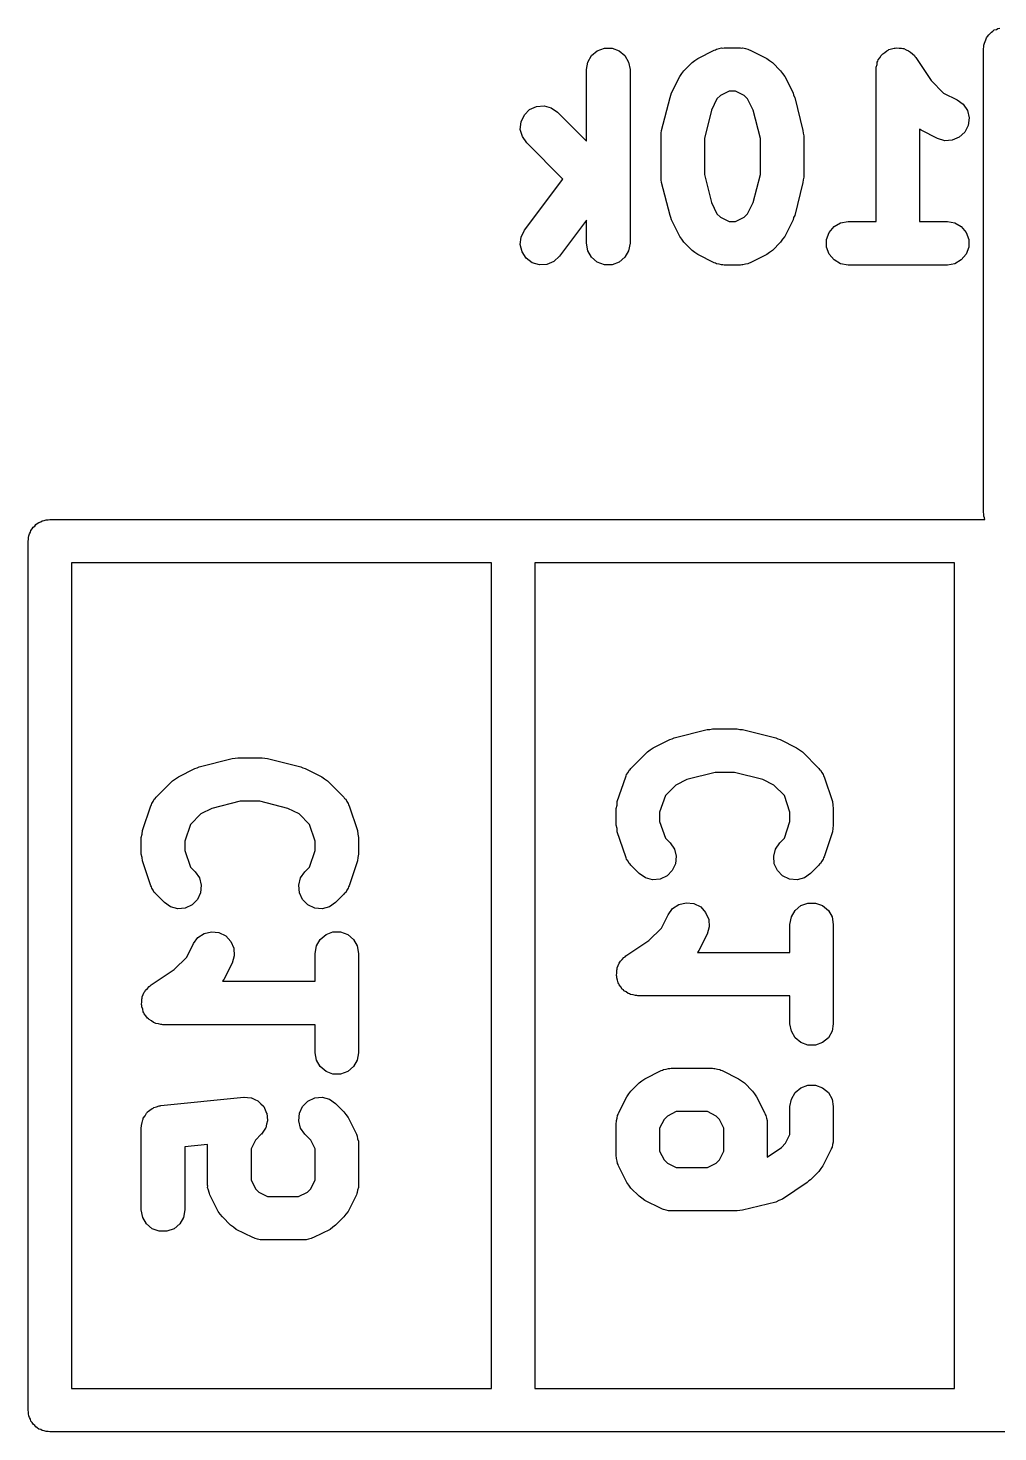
# Model space of a CAD drawing. Extents: x 100 to 214, y -112 to -50.
# Drawn here: x 107.725 to 111.075, y -93.175 to -88.328 of the extents above; entities that cross this region are included whole.
import ezdxf

# ---------------------------------------------------------------- set-up
doc = ezdxf.new("R2010")
doc.units = 0
doc.header["$MEASUREMENT"] = 0
doc.layers.add('BLACK', color=7, linetype='CONTINUOUS')

msp = doc.modelspace()

# ---------------------------------------------------------------- linework, layer by layer
at = {"layer": 'Black'}
for p, q in [((111.039, -88.3575), (111.043, -88.3518)), ((111.043, -88.3518), (111.048, -88.3476)), ((111.048, -88.3476), (111.052, -88.3425)), ((111.052, -88.3425), (111.057, -88.3393)), ((111.057, -88.3393), (111.062, -88.335)), ((111.062, -88.335), (111.069, -88.3328)), ((111.069, -88.3328), (111.074, -88.3295)), ((111.074, -88.3295), (111.081, -88.3284)), ((109.691, -88.4065), (109.716, -88.3976)), ((109.716, -88.3976), (109.742, -88.3976)), ((109.742, -88.3976), (109.766, -88.4065)), ((110.099, -88.4031), (110.103, -88.401)), ((110.103, -88.401), (110.112, -88.3994)), ((110.112, -88.3994), (110.12, -88.3969)), ((110.12, -88.3969), (110.124, -88.3972)), ((110.124, -88.3972), (110.129, -88.3964)), ((110.129, -88.3964), (110.186, -88.3964)), ((110.186, -88.3964), (110.19, -88.3972)), ((110.19, -88.3972), (110.194, -88.3969)), ((110.194, -88.3969), (110.203, -88.3994)), ((110.203, -88.3994), (110.211, -88.401)), ((110.211, -88.401), (110.215, -88.4031)), ((110.698, -88.4027), (110.707, -88.4006)), ((110.707, -88.4006), (110.716, -88.3976)), ((110.716, -88.3976), (110.72, -88.3976)), ((110.72, -88.3976), (110.724, -88.3966)), ((110.724, -88.3966), (110.733, -88.3976)), ((110.733, -88.3976), (110.742, -88.3976)), ((110.742, -88.3976), (110.746, -88.399)), ((110.746, -88.399), (110.75, -88.3994)), ((110.75, -88.3994), (110.758, -88.4034)), ((111.025, -88.4), (111.026, -88.3935)), ((111.025, -90), (111.025, -88.4)), ((111.026, -88.387), (111.028, -88.3808)), ((111.026, -88.3935), (111.026, -88.387)), ((111.028, -88.3808), (111.03, -88.3743)), ((111.03, -88.3743), (111.033, -88.3687)), ((111.033, -88.3687), (111.035, -88.3625)), ((111.035, -88.3625), (111.039, -88.3575)), ((109.654, -88.4714), (109.658, -88.4458)), ((109.658, -88.4458), (109.671, -88.4232)), ((109.671, -88.4232), (109.691, -88.4065)), ((109.766, -88.4065), (109.786, -88.4232)), ((109.786, -88.4232), (109.799, -88.4458)), ((109.799, -88.4458), (109.804, -88.4714)), ((109.99, -88.4755), (110.018, -88.447)), ((110.018, -88.447), (110.028, -88.4401)), ((110.028, -88.4401), (110.038, -88.4329)), ((110.038, -88.4329), (110.095, -88.4043)), ((110.095, -88.4043), (110.099, -88.4031)), ((110.215, -88.4031), (110.219, -88.4043)), ((110.219, -88.4043), (110.276, -88.4329)), ((110.276, -88.4329), (110.286, -88.4401)), ((110.286, -88.4401), (110.296, -88.447)), ((110.296, -88.447), (110.324, -88.4755)), ((110.657, -88.4546), (110.658, -88.4458)), ((110.658, -88.4458), (110.66, -88.4422)), ((110.66, -88.4422), (110.661, -88.4382)), ((110.661, -88.4382), (110.667, -88.431)), ((110.667, -88.431), (110.671, -88.4232)), ((110.671, -88.4232), (110.674, -88.4205)), ((110.674, -88.4205), (110.677, -88.4172)), ((110.677, -88.4172), (110.684, -88.4122)), ((110.684, -88.4122), (110.691, -88.4065)), ((110.691, -88.4065), (110.695, -88.4051)), ((110.695, -88.4051), (110.698, -88.4027)), ((110.758, -88.4034), (110.766, -88.4065)), ((110.766, -88.4065), (110.769, -88.4091)), ((110.769, -88.4091), (110.773, -88.411)), ((110.773, -88.411), (110.779, -88.4175)), ((110.779, -88.4175), (110.786, -88.4232)), ((110.786, -88.4232), (110.788, -88.4268)), ((110.788, -88.4268), (110.791, -88.4298)), ((110.791, -88.4298), (110.844, -88.5094)), ((109.654, -88.7189), (109.654, -88.4714)), ((109.804, -88.4714), (109.804, -89.0714)), ((109.947, -88.5522), (109.976, -88.495)), ((109.976, -88.495), (109.983, -88.4854)), ((109.983, -88.4854), (109.99, -88.4755)), ((110.324, -88.4755), (110.331, -88.4854)), ((110.331, -88.4854), (110.339, -88.495)), ((110.339, -88.495), (110.367, -88.5522)), ((110.654, -88.4632), (110.657, -88.4546)), ((110.654, -88.4673), (110.654, -88.4632)), ((110.654, -88.4714), (110.654, -88.4673)), ((110.654, -88.9964), (110.654, -88.4714)), ((110.146, -88.5464), (110.116, -88.5616)), ((110.168, -88.5464), (110.146, -88.5464)), ((110.198, -88.5616), (110.168, -88.5464)), ((110.844, -88.5094), (110.887, -88.5526)), ((109.913, -88.6818), (109.942, -88.5675)), ((109.942, -88.5675), (109.945, -88.56)), ((109.945, -88.56), (109.947, -88.5522)), ((110.104, -88.573), (110.085, -88.6119)), ((110.116, -88.5616), (110.104, -88.573)), ((110.21, -88.573), (110.198, -88.5616)), ((110.229, -88.6119), (110.21, -88.573)), ((110.367, -88.5522), (110.369, -88.56)), ((110.369, -88.56), (110.373, -88.5675)), ((110.373, -88.5675), (110.401, -88.6818)), ((110.887, -88.5526), (110.934, -88.5758)), ((110.934, -88.5758), (110.954, -88.5913)), ((110.954, -88.5913), (110.969, -88.613)), ((109.428, -88.652), (109.439, -88.6284)), ((109.439, -88.6284), (109.457, -88.61)), ((109.457, -88.61), (109.481, -88.599)), ((109.481, -88.599), (109.507, -88.5967)), ((109.507, -88.5967), (109.532, -88.6035)), ((109.532, -88.6035), (109.553, -88.6184)), ((109.553, -88.6184), (109.654, -88.7189)), ((110.085, -88.6119), (110.061, -88.7092)), ((110.254, -88.7092), (110.229, -88.6119)), ((110.969, -88.613), (110.975, -88.6384)), ((110.975, -88.6384), (110.972, -88.6642)), ((109.425, -88.678), (109.428, -88.652)), ((109.432, -88.7031), (109.425, -88.678)), ((109.911, -88.7), (109.912, -88.691)), ((109.912, -88.691), (109.913, -88.6818)), ((110.401, -88.6818), (110.402, -88.691)), ((110.402, -88.691), (110.404, -88.7)), ((110.809, -88.6814), (110.804, -88.6771)), ((110.804, -88.6771), (110.804, -88.9964)), ((110.866, -88.7099), (110.809, -88.6814)), ((110.96, -88.6875), (110.941, -88.7054)), ((110.972, -88.6642), (110.96, -88.6875)), ((109.447, -88.7245), (109.432, -88.7031)), ((109.572, -88.8499), (109.447, -88.7245)), ((109.911, -88.8429), (109.911, -88.7)), ((110.061, -88.7092), (110.061, -88.8336)), ((110.254, -88.8336), (110.254, -88.7092)), ((110.404, -88.7), (110.404, -88.8429)), ((110.891, -88.7174), (110.866, -88.7099)), ((110.917, -88.7158), (110.891, -88.7174)), ((110.941, -88.7054), (110.917, -88.7158)), ((110.061, -88.8336), (110.085, -88.931)), ((110.229, -88.931), (110.254, -88.8336)), ((109.44, -89.0264), (109.572, -88.8499)), ((109.912, -88.8519), (109.911, -88.8429)), ((109.913, -88.861), (109.912, -88.8519)), ((109.942, -88.9753), (109.913, -88.861)), ((110.401, -88.861), (110.373, -88.9753)), ((110.402, -88.8519), (110.401, -88.861)), ((110.404, -88.8429), (110.402, -88.8519)), ((110.085, -88.931), (110.104, -88.9699)), ((110.21, -88.9699), (110.229, -88.931)), ((109.945, -88.9828), (109.942, -88.9753)), ((109.947, -88.9907), (109.945, -88.9828)), ((110.104, -88.9699), (110.116, -88.9812)), ((110.116, -88.9812), (110.146, -88.9964)), ((110.168, -88.9964), (110.198, -88.9812)), ((110.198, -88.9812), (110.21, -88.9699)), ((110.369, -88.9828), (110.367, -88.9907)), ((110.373, -88.9753), (110.369, -88.9828)), ((109.428, -89.0497), (109.44, -89.0264)), ((109.654, -88.9917), (109.56, -89.1164)), ((109.654, -89.0714), (109.654, -88.9917)), ((109.976, -89.0478), (109.947, -88.9907)), ((110.146, -88.9964), (110.168, -88.9964)), ((110.367, -88.9907), (110.339, -89.0478)), ((110.492, -89.0339), (110.509, -89.014)), ((110.509, -89.014), (110.531, -89.001)), ((110.531, -89.001), (110.557, -88.9964)), ((110.557, -88.9964), (110.654, -88.9964)), ((110.804, -88.9964), (110.9, -88.9964)), ((110.9, -88.9964), (110.926, -89.001)), ((110.926, -89.001), (110.948, -89.014)), ((110.948, -89.014), (110.965, -89.0339)), ((109.425, -89.0755), (109.428, -89.0497)), ((109.431, -89.1009), (109.425, -89.0755)), ((109.658, -89.0971), (109.654, -89.0714)), ((109.804, -89.0714), (109.799, -89.0971)), ((109.983, -89.0575), (109.976, -89.0478)), ((109.99, -89.0673), (109.983, -89.0575)), ((110.018, -89.0959), (109.99, -89.0673)), ((110.324, -89.0673), (110.296, -89.0959)), ((110.331, -89.0575), (110.324, -89.0673)), ((110.339, -89.0478), (110.331, -89.0575)), ((110.483, -89.0584), (110.492, -89.0339)), ((110.483, -89.0845), (110.483, -89.0584)), ((110.965, -89.0339), (110.974, -89.0584)), ((110.974, -89.0584), (110.974, -89.0845)), ((109.445, -89.1227), (109.431, -89.1009)), ((109.466, -89.1383), (109.445, -89.1227)), ((109.56, -89.1164), (109.541, -89.1342)), ((109.671, -89.1196), (109.658, -89.0971)), ((109.691, -89.1364), (109.671, -89.1196)), ((109.786, -89.1196), (109.766, -89.1364)), ((109.799, -89.0971), (109.786, -89.1196)), ((110.028, -89.1028), (110.018, -89.0959)), ((110.038, -89.1099), (110.028, -89.1028)), ((110.095, -89.1385), (110.038, -89.1099)), ((110.276, -89.1099), (110.219, -89.1385)), ((110.286, -89.1028), (110.276, -89.1099)), ((110.296, -89.0959), (110.286, -89.1028)), ((110.492, -89.1089), (110.483, -89.0845)), ((110.509, -89.1289), (110.492, -89.1089)), ((110.531, -89.1419), (110.509, -89.1289)), ((110.948, -89.1289), (110.926, -89.1419)), ((110.965, -89.1089), (110.948, -89.1289)), ((110.974, -89.0845), (110.965, -89.1089)), ((109.491, -89.1459), (109.466, -89.1383)), ((109.517, -89.1445), (109.491, -89.1459)), ((109.541, -89.1342), (109.517, -89.1445)), ((109.716, -89.1453), (109.691, -89.1364)), ((109.742, -89.1453), (109.716, -89.1453)), ((109.766, -89.1364), (109.742, -89.1453)), ((110.099, -89.1397), (110.095, -89.1385)), ((110.103, -89.1419), (110.099, -89.1397)), ((110.112, -89.1434), (110.103, -89.1419)), ((110.12, -89.1459), (110.112, -89.1434)), ((110.124, -89.1457), (110.12, -89.1459)), ((110.129, -89.1464), (110.124, -89.1457)), ((110.186, -89.1464), (110.129, -89.1464)), ((110.19, -89.1457), (110.186, -89.1464)), ((110.194, -89.1459), (110.19, -89.1457)), ((110.203, -89.1434), (110.194, -89.1459)), ((110.211, -89.1419), (110.203, -89.1434)), ((110.215, -89.1397), (110.211, -89.1419)), ((110.219, -89.1385), (110.215, -89.1397)), ((110.557, -89.1464), (110.531, -89.1419)), ((110.9, -89.1464), (110.557, -89.1464)), ((110.926, -89.1419), (110.9, -89.1464)), ((111.026, -90.0065), (111.025, -90)), ((107.743, -90.0518), (107.748, -90.0476)), ((107.748, -90.0476), (107.752, -90.0425)), ((107.752, -90.0425), (107.757, -90.0393)), ((107.757, -90.0393), (107.762, -90.035)), ((107.762, -90.035), (107.769, -90.0328)), ((107.769, -90.0328), (107.774, -90.0295)), ((107.774, -90.0295), (107.781, -90.0284)), ((107.781, -90.0284), (107.787, -90.0261)), ((107.787, -90.0261), (107.794, -90.0261)), ((107.794, -90.0261), (107.8, -90.025)), ((107.8, -90.025), (111.029, -90.025)), ((111.026, -90.013), (111.026, -90.0065)), ((111.028, -90.0192), (111.026, -90.013)), ((111.029, -90.025), (111.028, -90.0192)), ((107.725, -90.1), (107.726, -90.0935)), ((107.726, -90.087), (107.728, -90.0808)), ((107.726, -90.0935), (107.726, -90.087)), ((107.728, -90.0808), (107.73, -90.0743)), ((107.73, -90.0743), (107.733, -90.0687)), ((107.733, -90.0687), (107.735, -90.0625)), ((107.735, -90.0625), (107.739, -90.0575)), ((107.739, -90.0575), (107.743, -90.0518)), ((107.725, -93.1), (107.725, -90.1)), ((109.325, -90.175), (107.875, -90.175)), ((107.875, -90.175), (107.875, -93.025)), ((109.325, -93.025), (109.325, -90.175)), ((110.925, -90.175), (109.475, -90.175)), ((109.475, -90.175), (109.475, -93.025)), ((110.925, -93.025), (110.925, -90.175)), ((109.956, -90.7787), (110.07, -90.7501)), ((110.07, -90.7501), (110.08, -90.7494)), ((110.08, -90.7494), (110.089, -90.7479)), ((110.089, -90.7479), (110.174, -90.7479)), ((110.174, -90.7479), (110.183, -90.7494)), ((110.183, -90.7494), (110.192, -90.7501)), ((110.192, -90.7501), (110.307, -90.7787)), ((109.864, -90.827), (109.874, -90.8201)), ((109.874, -90.8201), (109.884, -90.8129)), ((109.884, -90.8129), (109.941, -90.7843)), ((109.941, -90.7843), (109.949, -90.782)), ((109.949, -90.782), (109.956, -90.7787)), ((110.307, -90.7787), (110.314, -90.782)), ((110.314, -90.782), (110.322, -90.7843)), ((110.322, -90.7843), (110.379, -90.8129)), ((110.379, -90.8129), (110.389, -90.8201)), ((110.389, -90.8201), (110.399, -90.827)), ((108.316, -90.8787), (108.43, -90.8501)), ((108.43, -90.8501), (108.44, -90.8494)), ((108.44, -90.8494), (108.449, -90.8479)), ((108.449, -90.8479), (108.534, -90.8479)), ((108.534, -90.8479), (108.543, -90.8494)), ((108.543, -90.8494), (108.552, -90.8501)), ((108.552, -90.8501), (108.667, -90.8787)), ((109.807, -90.8841), (109.864, -90.827)), ((110.399, -90.827), (110.456, -90.8841)), ((108.224, -90.927), (108.234, -90.9201)), ((108.234, -90.9201), (108.244, -90.9129)), ((108.244, -90.9129), (108.301, -90.8843)), ((108.301, -90.8843), (108.309, -90.882)), ((108.309, -90.882), (108.316, -90.8787)), ((108.667, -90.8787), (108.674, -90.882)), ((108.674, -90.882), (108.682, -90.8843)), ((108.682, -90.8843), (108.739, -90.9129)), ((108.739, -90.9129), (108.749, -90.9201)), ((108.749, -90.9201), (108.759, -90.927)), ((109.76, -90.9991), (109.789, -90.9134)), ((109.789, -90.9134), (109.791, -90.9096)), ((109.791, -90.9096), (109.792, -90.9054)), ((109.792, -90.9054), (109.797, -90.8982)), ((109.797, -90.8982), (109.801, -90.8905)), ((109.801, -90.8905), (109.804, -90.8876)), ((109.804, -90.8876), (109.807, -90.8841)), ((110, -90.9222), (109.962, -90.9416)), ((110.098, -90.8979), (110, -90.9222)), ((110.165, -90.8979), (110.098, -90.8979)), ((110.262, -90.9222), (110.165, -90.8979)), ((110.301, -90.9416), (110.262, -90.9222)), ((110.456, -90.8841), (110.458, -90.8876)), ((110.458, -90.8876), (110.462, -90.8905)), ((110.462, -90.8905), (110.466, -90.8982)), ((110.466, -90.8982), (110.471, -90.9054)), ((110.471, -90.9054), (110.472, -90.9096)), ((110.472, -90.9096), (110.474, -90.9134)), ((110.474, -90.9134), (110.503, -90.9991)), ((108.167, -90.9841), (108.224, -90.927)), ((108.759, -90.927), (108.816, -90.9841)), ((109.962, -90.9416), (109.926, -90.9777)), ((110.337, -90.9777), (110.301, -90.9416)), ((108.12, -91.0991), (108.149, -91.0134)), ((108.149, -91.0134), (108.151, -91.0096)), ((108.151, -91.0096), (108.152, -91.0054)), ((108.152, -91.0054), (108.157, -90.9982)), ((108.157, -90.9982), (108.161, -90.9905)), ((108.161, -90.9905), (108.164, -90.9877)), ((108.164, -90.9877), (108.167, -90.9841)), ((108.458, -90.9979), (108.36, -91.0222)), ((108.525, -90.9979), (108.458, -90.9979)), ((108.622, -91.0222), (108.525, -90.9979)), ((108.816, -90.9841), (108.818, -90.9877)), ((108.818, -90.9877), (108.822, -90.9905)), ((108.822, -90.9905), (108.826, -90.9982)), ((108.826, -90.9982), (108.831, -91.0054)), ((108.831, -91.0054), (108.832, -91.0096)), ((108.832, -91.0096), (108.834, -91.0134)), ((108.834, -91.0134), (108.863, -91.0991)), ((109.756, -91.0229), (109.759, -91.011)), ((109.759, -91.011), (109.76, -90.9991)), ((109.926, -90.9777), (109.906, -91.035)), ((110.356, -91.035), (110.337, -90.9777)), ((110.503, -90.9991), (110.504, -91.011)), ((110.504, -91.011), (110.506, -91.0229)), ((108.322, -91.0416), (108.286, -91.0777)), ((108.36, -91.0222), (108.322, -91.0416)), ((108.661, -91.0416), (108.622, -91.0222)), ((108.697, -91.0777), (108.661, -91.0416)), ((109.756, -91.08), (109.756, -91.0229)), ((109.906, -91.035), (109.906, -91.0678)), ((110.356, -91.0678), (110.356, -91.035)), ((110.506, -91.0229), (110.506, -91.08)), ((108.116, -91.1229), (108.119, -91.111)), ((108.119, -91.111), (108.12, -91.0991)), ((108.286, -91.0777), (108.266, -91.135)), ((108.716, -91.135), (108.697, -91.0777)), ((108.863, -91.0991), (108.864, -91.111)), ((108.864, -91.111), (108.866, -91.1229)), ((109.759, -91.0918), (109.756, -91.08)), ((109.76, -91.1037), (109.759, -91.0918)), ((109.789, -91.1894), (109.76, -91.1037)), ((109.906, -91.0678), (109.926, -91.1252)), ((110.337, -91.1252), (110.356, -91.0678)), ((110.503, -91.1037), (110.474, -91.1894)), ((110.504, -91.0918), (110.503, -91.1037)), ((110.506, -91.08), (110.504, -91.0918)), ((108.116, -91.18), (108.116, -91.1229)), ((108.266, -91.135), (108.266, -91.1678)), ((108.716, -91.1678), (108.716, -91.135)), ((108.866, -91.1229), (108.866, -91.18)), ((109.926, -91.1252), (109.942, -91.1413)), ((109.942, -91.1413), (109.957, -91.1626)), ((109.957, -91.1626), (109.963, -91.1877)), ((110.3, -91.1877), (110.306, -91.1626)), ((110.306, -91.1626), (110.321, -91.1413)), ((110.321, -91.1413), (110.337, -91.1252)), ((108.119, -91.1918), (108.116, -91.18)), ((108.12, -91.2037), (108.119, -91.1918)), ((108.149, -91.2894), (108.12, -91.2037)), ((108.266, -91.1678), (108.286, -91.2252)), ((108.697, -91.2252), (108.716, -91.1678)), ((108.863, -91.2037), (108.834, -91.2894)), ((108.864, -91.1918), (108.863, -91.2037)), ((108.866, -91.18), (108.864, -91.1918)), ((109.791, -91.1932), (109.789, -91.1894)), ((109.792, -91.1974), (109.791, -91.1932)), ((109.797, -91.2046), (109.792, -91.1974)), ((109.801, -91.2123), (109.797, -91.2046)), ((109.804, -91.2152), (109.801, -91.2123)), ((109.963, -91.1877), (109.961, -91.2137)), ((110.302, -91.2137), (110.3, -91.1877)), ((110.462, -91.2123), (110.458, -91.2152)), ((110.466, -91.2046), (110.462, -91.2123)), ((110.471, -91.1974), (110.466, -91.2046)), ((110.472, -91.1932), (110.471, -91.1974)), ((110.474, -91.1894), (110.472, -91.1932)), ((108.286, -91.2252), (108.302, -91.2413)), ((108.302, -91.2413), (108.317, -91.2626)), ((108.666, -91.2626), (108.681, -91.2413)), ((108.681, -91.2413), (108.697, -91.2252)), ((109.807, -91.2187), (109.804, -91.2152)), ((109.836, -91.2473), (109.807, -91.2187)), ((109.857, -91.2623), (109.836, -91.2473)), ((109.932, -91.2557), (109.908, -91.2667)), ((109.95, -91.2373), (109.932, -91.2557)), ((109.961, -91.2137), (109.95, -91.2373)), ((110.313, -91.2373), (110.302, -91.2137)), ((110.331, -91.2557), (110.313, -91.2373)), ((110.355, -91.2667), (110.331, -91.2557)), ((110.427, -91.2473), (110.406, -91.2623)), ((110.456, -91.2187), (110.427, -91.2473)), ((110.458, -91.2152), (110.456, -91.2187)), ((108.151, -91.2932), (108.149, -91.2894)), ((108.152, -91.2974), (108.151, -91.2932)), ((108.157, -91.3046), (108.152, -91.2974)), ((108.161, -91.3123), (108.157, -91.3046)), ((108.317, -91.2626), (108.323, -91.2877)), ((108.323, -91.2877), (108.321, -91.3137)), ((108.66, -91.2877), (108.666, -91.2626)), ((108.662, -91.3137), (108.66, -91.2877)), ((108.826, -91.3046), (108.822, -91.3123)), ((108.831, -91.2974), (108.826, -91.3046)), ((108.832, -91.2932), (108.831, -91.2974)), ((108.834, -91.2894), (108.832, -91.2932)), ((109.882, -91.269), (109.857, -91.2623)), ((109.908, -91.2667), (109.882, -91.269)), ((110.381, -91.269), (110.355, -91.2667)), ((110.406, -91.2623), (110.381, -91.269)), ((108.164, -91.3152), (108.161, -91.3123)), ((108.167, -91.3187), (108.164, -91.3152)), ((108.196, -91.3473), (108.167, -91.3187)), ((108.217, -91.3623), (108.196, -91.3473)), ((108.292, -91.3557), (108.268, -91.3667)), ((108.31, -91.3373), (108.292, -91.3557)), ((108.321, -91.3137), (108.31, -91.3373)), ((108.673, -91.3373), (108.662, -91.3137)), ((108.691, -91.3557), (108.673, -91.3373)), ((108.715, -91.3667), (108.691, -91.3557)), ((108.787, -91.3473), (108.766, -91.3623)), ((108.816, -91.3187), (108.787, -91.3473)), ((108.818, -91.3152), (108.816, -91.3187)), ((108.822, -91.3123), (108.818, -91.3152)), ((109.951, -91.3684), (109.973, -91.354)), ((109.973, -91.354), (109.998, -91.348)), ((109.998, -91.348), (110.024, -91.351)), ((110.024, -91.351), (110.048, -91.3626)), ((110.374, -91.3746), (110.394, -91.3579)), ((110.394, -91.3579), (110.418, -91.349)), ((110.418, -91.349), (110.444, -91.349)), ((110.444, -91.349), (110.469, -91.3579)), ((110.469, -91.3579), (110.489, -91.3746)), ((108.242, -91.369), (108.217, -91.3623)), ((108.268, -91.3667), (108.242, -91.369)), ((108.741, -91.369), (108.715, -91.3667)), ((108.766, -91.3623), (108.741, -91.369)), ((109.913, -91.4356), (109.936, -91.3893)), ((109.936, -91.3893), (109.951, -91.3684)), ((110.048, -91.3626), (110.065, -91.3815)), ((110.065, -91.3815), (110.076, -91.4054)), ((110.076, -91.4054), (110.077, -91.4314)), ((110.356, -91.4229), (110.361, -91.3972)), ((110.361, -91.3972), (110.374, -91.3746)), ((110.489, -91.3746), (110.502, -91.3972)), ((110.502, -91.3972), (110.506, -91.4229)), ((108.311, -91.4684), (108.333, -91.454)), ((108.333, -91.454), (108.358, -91.448)), ((108.358, -91.448), (108.384, -91.451)), ((108.384, -91.451), (108.408, -91.4626)), ((108.754, -91.4579), (108.778, -91.449)), ((108.778, -91.449), (108.804, -91.449)), ((108.804, -91.449), (108.829, -91.4579)), ((109.869, -91.4789), (109.913, -91.4356)), ((110.077, -91.4314), (110.07, -91.4564)), ((110.356, -91.5193), (110.356, -91.4229)), ((110.506, -91.4229), (110.506, -91.7657)), ((108.273, -91.5356), (108.296, -91.4893)), ((108.296, -91.4893), (108.311, -91.4684)), ((108.408, -91.4626), (108.425, -91.4815)), ((108.425, -91.4815), (108.436, -91.5054)), ((108.716, -91.5229), (108.721, -91.4972)), ((108.721, -91.4972), (108.734, -91.4746)), ((108.734, -91.4746), (108.754, -91.4579)), ((108.829, -91.4579), (108.849, -91.4746)), ((108.849, -91.4746), (108.862, -91.4972)), ((108.862, -91.4972), (108.866, -91.5229)), ((109.79, -91.5319), (109.869, -91.4789)), ((110.07, -91.4564), (110.041, -91.5135)), ((108.229, -91.5789), (108.273, -91.5356)), ((108.437, -91.5314), (108.43, -91.5564)), ((108.436, -91.5054), (108.437, -91.5314)), ((108.716, -91.6193), (108.716, -91.5229)), ((108.866, -91.5229), (108.866, -91.8657)), ((109.769, -91.5536), (109.771, -91.5499)), ((109.771, -91.5499), (109.777, -91.5437)), ((109.777, -91.5437), (109.783, -91.5368)), ((109.783, -91.5368), (109.787, -91.5348)), ((109.787, -91.5348), (109.79, -91.5319)), ((110.041, -91.5135), (110.037, -91.5193)), ((110.037, -91.5193), (110.356, -91.5193)), ((108.15, -91.6319), (108.229, -91.5789)), ((108.43, -91.5564), (108.401, -91.6135)), ((109.757, -91.5991), (109.758, -91.5902)), ((109.758, -91.6032), (109.757, -91.5991)), ((109.758, -91.5813), (109.759, -91.5774)), ((109.758, -91.5902), (109.758, -91.5813)), ((109.759, -91.5732), (109.763, -91.5652)), ((109.759, -91.5774), (109.759, -91.5732)), ((109.763, -91.5652), (109.766, -91.5568)), ((109.766, -91.5568), (109.769, -91.5536)), ((108.131, -91.6499), (108.137, -91.6437)), ((108.137, -91.6437), (108.143, -91.6368)), ((108.143, -91.6368), (108.147, -91.6348)), ((108.147, -91.6348), (108.15, -91.6319)), ((108.401, -91.6135), (108.397, -91.6193)), ((108.397, -91.6193), (108.716, -91.6193)), ((109.758, -91.6073), (109.758, -91.6032)), ((109.761, -91.6157), (109.758, -91.6073)), ((109.763, -91.6244), (109.761, -91.6157)), ((109.765, -91.6279), (109.763, -91.6244)), ((109.766, -91.6318), (109.765, -91.6279)), ((109.772, -91.6386), (109.766, -91.6318)), ((109.777, -91.6461), (109.772, -91.6386)), ((109.781, -91.6486), (109.777, -91.6461)), ((109.783, -91.6517), (109.781, -91.6486)), ((108.117, -91.6991), (108.118, -91.6902)), ((108.118, -91.6813), (108.119, -91.6774)), ((108.118, -91.6902), (108.118, -91.6813)), ((108.119, -91.6732), (108.123, -91.6652)), ((108.119, -91.6774), (108.119, -91.6732)), ((108.123, -91.6652), (108.126, -91.6568)), ((108.126, -91.6568), (108.129, -91.6536)), ((108.129, -91.6536), (108.131, -91.6499)), ((109.791, -91.6562), (109.783, -91.6517)), ((109.798, -91.6615), (109.791, -91.6562)), ((109.802, -91.6627), (109.798, -91.6615)), ((109.806, -91.6648), (109.802, -91.6627)), ((109.815, -91.6663), (109.806, -91.6648)), ((109.823, -91.6688), (109.815, -91.6663)), ((109.827, -91.6686), (109.823, -91.6688)), ((109.831, -91.6693), (109.827, -91.6686)), ((110.356, -91.6693), (109.831, -91.6693)), ((110.356, -91.7657), (110.356, -91.6693)), ((108.118, -91.7032), (108.117, -91.6991)), ((108.118, -91.7073), (108.118, -91.7032)), ((108.121, -91.7157), (108.118, -91.7073)), ((108.123, -91.7244), (108.121, -91.7157)), ((108.125, -91.7279), (108.123, -91.7244)), ((108.126, -91.7318), (108.125, -91.7279)), ((108.132, -91.7386), (108.126, -91.7318)), ((108.137, -91.7461), (108.132, -91.7386)), ((108.141, -91.7486), (108.137, -91.7461)), ((108.143, -91.7517), (108.141, -91.7486)), ((108.151, -91.7562), (108.143, -91.7517)), ((108.158, -91.7615), (108.151, -91.7562)), ((108.162, -91.7627), (108.158, -91.7615)), ((108.166, -91.7648), (108.162, -91.7627)), ((108.175, -91.7663), (108.166, -91.7648)), ((108.183, -91.7688), (108.175, -91.7663)), ((108.187, -91.7686), (108.183, -91.7688)), ((108.191, -91.7693), (108.187, -91.7686)), ((108.716, -91.7693), (108.191, -91.7693)), ((108.716, -91.8657), (108.716, -91.7693)), ((110.361, -91.7914), (110.356, -91.7657)), ((110.374, -91.8139), (110.361, -91.7914)), ((110.502, -91.7914), (110.489, -91.8139)), ((110.506, -91.7657), (110.502, -91.7914)), ((110.394, -91.8307), (110.374, -91.8139)), ((110.418, -91.8396), (110.394, -91.8307)), ((110.444, -91.8396), (110.418, -91.8396)), ((110.469, -91.8307), (110.444, -91.8396)), ((110.489, -91.8139), (110.469, -91.8307)), ((108.721, -91.8914), (108.716, -91.8657)), ((108.734, -91.9139), (108.721, -91.8914)), ((108.862, -91.8914), (108.849, -91.9139)), ((108.866, -91.8657), (108.862, -91.8914)), ((108.754, -91.9307), (108.734, -91.9139)), ((108.778, -91.9396), (108.754, -91.9307)), ((108.804, -91.9396), (108.778, -91.9396)), ((108.829, -91.9307), (108.804, -91.9396)), ((108.849, -91.9139), (108.829, -91.9307)), ((109.855, -91.9558), (109.912, -91.9272)), ((109.912, -91.9272), (109.916, -91.926)), ((109.916, -91.926), (109.92, -91.9238)), ((109.92, -91.9238), (109.929, -91.9223)), ((109.929, -91.9223), (109.937, -91.9198)), ((109.937, -91.9198), (109.941, -91.92)), ((109.941, -91.92), (109.946, -91.9193)), ((109.946, -91.9193), (110.089, -91.9193)), ((110.089, -91.9193), (110.093, -91.92)), ((110.093, -91.92), (110.097, -91.9198)), ((110.097, -91.9198), (110.106, -91.9223)), ((110.106, -91.9223), (110.114, -91.9238)), ((110.114, -91.9238), (110.118, -91.926)), ((110.118, -91.926), (110.122, -91.9272)), ((110.122, -91.9272), (110.179, -91.9558)), ((109.807, -91.9984), (109.836, -91.9698)), ((109.836, -91.9698), (109.845, -91.9629)), ((109.845, -91.9629), (109.855, -91.9558)), ((110.179, -91.9558), (110.189, -91.9629)), ((110.189, -91.9629), (110.199, -91.9698)), ((110.199, -91.9698), (110.227, -91.9984)), ((110.374, -92.0032), (110.394, -91.9865)), ((110.394, -91.9865), (110.418, -91.9776)), ((110.418, -91.9776), (110.444, -91.9776)), ((110.444, -91.9776), (110.469, -91.9865)), ((110.469, -91.9865), (110.489, -92.0032)), ((108.184, -92.0482), (108.47, -92.0197)), ((108.47, -92.0197), (108.471, -92.0196)), ((108.47, -92.0197), (108.47, -92.0197)), ((108.471, -92.0196), (108.483, -92.0207)), ((108.483, -92.0207), (108.496, -92.0216)), ((108.496, -92.0216), (108.496, -92.0218)), ((108.496, -92.0218), (108.497, -92.0218)), ((108.497, -92.0218), (108.508, -92.0272)), ((108.508, -92.0272), (108.519, -92.0323)), ((108.519, -92.0323), (108.52, -92.0326)), ((108.52, -92.0326), (108.52, -92.0328)), ((108.52, -92.0328), (108.529, -92.0418)), ((108.673, -92.0513), (108.691, -92.0328)), ((108.691, -92.0328), (108.715, -92.0218)), ((108.715, -92.0218), (108.741, -92.0196)), ((108.741, -92.0196), (108.766, -92.0263)), ((108.766, -92.0263), (108.787, -92.0413)), ((109.764, -92.075), (109.793, -92.0179)), ((109.793, -92.0179), (109.8, -92.0082)), ((109.8, -92.0082), (109.807, -91.9984)), ((110.227, -91.9984), (110.234, -92.0082)), ((110.234, -92.0082), (110.241, -92.0179)), ((110.241, -92.0179), (110.27, -92.075)), ((110.356, -92.0514), (110.361, -92.0258)), ((110.361, -92.0258), (110.374, -92.0032)), ((110.489, -92.0032), (110.502, -92.0258)), ((110.502, -92.0258), (110.506, -92.0514)), ((108.123, -92.092), (108.129, -92.0835)), ((108.129, -92.0835), (108.134, -92.0746)), ((108.134, -92.0746), (108.136, -92.0728)), ((108.136, -92.0728), (108.138, -92.0705)), ((108.138, -92.0705), (108.146, -92.0645)), ((108.146, -92.0645), (108.154, -92.0579)), ((108.154, -92.0579), (108.157, -92.0569)), ((108.157, -92.0569), (108.159, -92.0553)), ((108.159, -92.0553), (108.169, -92.0525)), ((108.169, -92.0525), (108.178, -92.049)), ((108.178, -92.049), (108.181, -92.049)), ((108.181, -92.049), (108.184, -92.0482)), ((108.529, -92.0418), (108.538, -92.0505)), ((108.538, -92.0505), (108.538, -92.0509)), ((108.538, -92.0509), (108.539, -92.0513)), ((108.539, -92.0513), (108.544, -92.0627)), ((108.544, -92.0627), (108.549, -92.074)), ((108.549, -92.074), (108.549, -92.0744)), ((108.549, -92.0744), (108.55, -92.0749)), ((108.55, -92.0749), (108.551, -92.0874)), ((108.66, -92.1008), (108.662, -92.0749)), ((108.662, -92.0749), (108.673, -92.0513)), ((108.787, -92.0413), (108.816, -92.0698)), ((108.816, -92.0698), (108.823, -92.0797)), ((108.823, -92.0797), (108.83, -92.0893)), ((109.759, -92.0916), (109.761, -92.0829)), ((109.761, -92.0829), (109.763, -92.0792)), ((109.763, -92.0792), (109.764, -92.075)), ((109.933, -92.0845), (109.922, -92.0959)), ((109.963, -92.0693), (109.933, -92.0845)), ((110.071, -92.0693), (109.963, -92.0693)), ((110.101, -92.0845), (110.071, -92.0693)), ((110.113, -92.0959), (110.101, -92.0845)), ((110.27, -92.075), (110.271, -92.0792)), ((110.271, -92.0792), (110.273, -92.0829)), ((110.273, -92.0829), (110.275, -92.0916)), ((110.356, -92.148), (110.356, -92.0514)), ((110.506, -92.0514), (110.506, -92.1657)), ((108.116, -92.1229), (108.117, -92.1201)), ((108.116, -92.4086), (108.116, -92.1229)), ((108.117, -92.1172), (108.119, -92.1073)), ((108.117, -92.1201), (108.117, -92.1172)), ((108.119, -92.1073), (108.121, -92.0972)), ((108.121, -92.0972), (108.122, -92.0948)), ((108.122, -92.0948), (108.123, -92.092)), ((108.545, -92.126), (108.538, -92.1363)), ((108.546, -92.1251), (108.545, -92.1255)), ((108.545, -92.1255), (108.545, -92.126)), ((108.549, -92.1129), (108.546, -92.1251)), ((108.552, -92.1008), (108.549, -92.1129)), ((108.551, -92.0874), (108.552, -92.0999)), ((108.552, -92.0999), (108.552, -92.1004)), ((108.552, -92.1004), (108.552, -92.1008)), ((108.666, -92.126), (108.66, -92.1008)), ((108.681, -92.1473), (108.666, -92.126)), ((108.83, -92.0893), (108.859, -92.1465)), ((109.756, -92.1086), (109.757, -92.1043)), ((109.756, -92.2229), (109.756, -92.1086)), ((109.757, -92.1), (109.759, -92.0916)), ((109.757, -92.1043), (109.757, -92.1)), ((109.922, -92.0959), (109.906, -92.1263)), ((109.906, -92.1263), (109.906, -92.2052)), ((110.128, -92.1263), (110.113, -92.0959)), ((110.128, -92.2052), (110.128, -92.1263)), ((110.275, -92.0916), (110.277, -92.1)), ((110.277, -92.1), (110.277, -92.1043)), ((110.277, -92.1043), (110.278, -92.1086)), ((110.278, -92.1086), (110.278, -92.2229)), ((108.51, -92.1673), (108.495, -92.1977)), ((108.53, -92.1473), (108.51, -92.1673)), ((108.531, -92.1467), (108.53, -92.1469)), ((108.53, -92.1469), (108.53, -92.1473)), ((108.538, -92.1363), (108.531, -92.1467)), ((108.701, -92.1673), (108.681, -92.1473)), ((108.716, -92.1977), (108.701, -92.1673)), ((108.859, -92.1465), (108.86, -92.1506)), ((108.86, -92.1506), (108.862, -92.1543)), ((108.862, -92.1543), (108.863, -92.163)), ((108.863, -92.163), (108.866, -92.1714)), ((108.866, -92.1714), (108.866, -92.1757)), ((108.866, -92.1757), (108.866, -92.18)), ((108.866, -92.18), (108.866, -92.3229)), ((110.327, -92.1931), (110.341, -92.1784)), ((110.341, -92.1784), (110.356, -92.148)), ((110.506, -92.1743), (110.503, -92.1827)), ((110.506, -92.1657), (110.506, -92.17)), ((110.506, -92.17), (110.506, -92.1743)), ((108.345, -92.1829), (108.266, -92.1907)), ((108.266, -92.1907), (108.266, -92.4086)), ((108.345, -92.3229), (108.345, -92.1829)), ((108.495, -92.1977), (108.495, -92.3052)), ((108.716, -92.3052), (108.716, -92.1977)), ((109.757, -92.2271), (109.756, -92.2229)), ((109.757, -92.2314), (109.757, -92.2271)), ((109.906, -92.2052), (109.922, -92.2356)), ((110.113, -92.2356), (110.128, -92.2052)), ((110.277, -92.2259), (110.327, -92.1931)), ((110.278, -92.2229), (110.277, -92.2259)), ((110.499, -92.1993), (110.47, -92.2564)), ((110.5, -92.1951), (110.499, -92.1993)), ((110.502, -92.1914), (110.5, -92.1951)), ((110.503, -92.1827), (110.502, -92.1914)), ((109.759, -92.2399), (109.757, -92.2314)), ((109.761, -92.2485), (109.759, -92.2399)), ((109.763, -92.2523), (109.761, -92.2485)), ((109.764, -92.2564), (109.763, -92.2523)), ((109.793, -92.3135), (109.764, -92.2564)), ((109.922, -92.2356), (109.933, -92.2469)), ((109.933, -92.2469), (109.963, -92.2621)), ((109.963, -92.2621), (110.071, -92.2621)), ((110.071, -92.2621), (110.101, -92.2469)), ((110.101, -92.2469), (110.113, -92.2356)), ((110.456, -92.2759), (110.427, -92.3045)), ((110.463, -92.2661), (110.456, -92.2759)), ((110.47, -92.2564), (110.463, -92.2661)), ((108.346, -92.3271), (108.345, -92.3229)), ((108.345, -92.3314), (108.346, -92.3271)), ((108.495, -92.3052), (108.51, -92.3356)), ((108.701, -92.3356), (108.716, -92.3052)), ((108.866, -92.3229), (108.866, -92.3271)), ((108.866, -92.3271), (108.866, -92.3314)), ((109.8, -92.3232), (109.793, -92.3135)), ((109.807, -92.333), (109.8, -92.3232)), ((110.416, -92.3138), (110.33, -92.371)), ((110.421, -92.3087), (110.416, -92.3138)), ((110.427, -92.3045), (110.421, -92.3087)), ((108.348, -92.3399), (108.345, -92.3314)), ((108.35, -92.3485), (108.348, -92.3399)), ((108.352, -92.3523), (108.35, -92.3485)), ((108.353, -92.3564), (108.352, -92.3523)), ((108.381, -92.4135), (108.353, -92.3564)), ((108.51, -92.3356), (108.522, -92.3469)), ((108.522, -92.3469), (108.552, -92.3621)), ((108.552, -92.3621), (108.659, -92.3621)), ((108.659, -92.3621), (108.69, -92.3469)), ((108.69, -92.3469), (108.701, -92.3356)), ((108.859, -92.3564), (108.83, -92.4135)), ((108.86, -92.3523), (108.859, -92.3564)), ((108.862, -92.3485), (108.86, -92.3523)), ((108.863, -92.3399), (108.862, -92.3485)), ((108.866, -92.3314), (108.863, -92.3399)), ((109.836, -92.3616), (109.807, -92.333)), ((109.845, -92.3685), (109.836, -92.3616)), ((109.855, -92.3757), (109.845, -92.3685)), ((109.912, -92.4042), (109.855, -92.3757)), ((110.318, -92.3761), (110.307, -92.3813)), ((110.33, -92.371), (110.318, -92.3761)), ((108.121, -92.4342), (108.116, -92.4086)), ((108.266, -92.4086), (108.262, -92.4342)), ((108.389, -92.4232), (108.381, -92.4135)), ((108.396, -92.433), (108.389, -92.4232)), ((108.823, -92.4232), (108.816, -92.433)), ((108.83, -92.4135), (108.823, -92.4232)), ((109.916, -92.4055), (109.912, -92.4042)), ((109.92, -92.4076), (109.916, -92.4055)), ((109.929, -92.4091), (109.92, -92.4076)), ((109.937, -92.4117), (109.929, -92.4091)), ((109.941, -92.4114), (109.937, -92.4117)), ((109.946, -92.4121), (109.941, -92.4114)), ((110.174, -92.4121), (109.946, -92.4121)), ((110.183, -92.4105), (110.174, -92.4121)), ((110.192, -92.4099), (110.183, -92.4105)), ((110.307, -92.3813), (110.192, -92.4099)), ((108.134, -92.4568), (108.121, -92.4342)), ((108.154, -92.4735), (108.134, -92.4568)), ((108.249, -92.4568), (108.229, -92.4735)), ((108.262, -92.4342), (108.249, -92.4568)), ((108.424, -92.4616), (108.396, -92.433)), ((108.434, -92.4685), (108.424, -92.4616)), ((108.444, -92.4757), (108.434, -92.4685)), ((108.777, -92.4685), (108.768, -92.4757)), ((108.787, -92.4616), (108.777, -92.4685)), ((108.816, -92.433), (108.787, -92.4616)), ((108.178, -92.4824), (108.154, -92.4735)), ((108.204, -92.4824), (108.178, -92.4824)), ((108.229, -92.4735), (108.204, -92.4824)), ((108.501, -92.5042), (108.444, -92.4757)), ((108.505, -92.5055), (108.501, -92.5042)), ((108.509, -92.5076), (108.505, -92.5055)), ((108.517, -92.5091), (108.509, -92.5076)), ((108.526, -92.5117), (108.517, -92.5091)), ((108.53, -92.5114), (108.526, -92.5117)), ((108.534, -92.5121), (108.53, -92.5114)), ((108.677, -92.5121), (108.534, -92.5121)), ((108.681, -92.5114), (108.677, -92.5121)), ((108.686, -92.5117), (108.681, -92.5114)), ((108.694, -92.5091), (108.686, -92.5117)), ((108.703, -92.5076), (108.694, -92.5091)), ((108.707, -92.5055), (108.703, -92.5076)), ((108.711, -92.5042), (108.707, -92.5055)), ((108.768, -92.4757), (108.711, -92.5042)), ((107.875, -93.025), (109.325, -93.025)), ((109.475, -93.025), (110.925, -93.025)), ((107.726, -93.1065), (107.725, -93.1)), ((107.726, -93.113), (107.726, -93.1065)), ((107.728, -93.1192), (107.726, -93.113)), ((107.73, -93.1257), (107.728, -93.1192)), ((107.733, -93.1313), (107.73, -93.1257)), ((107.735, -93.1375), (107.733, -93.1313)), ((107.739, -93.1425), (107.735, -93.1375)), ((107.743, -93.1482), (107.739, -93.1425)), ((107.748, -93.1524), (107.743, -93.1482)), ((107.752, -93.1575), (107.748, -93.1524)), ((107.757, -93.1607), (107.752, -93.1575)), ((107.762, -93.165), (107.757, -93.1607)), ((107.769, -93.1672), (107.762, -93.165)), ((107.774, -93.1705), (107.769, -93.1672)), ((107.781, -93.1716), (107.774, -93.1705)), ((107.787, -93.1739), (107.781, -93.1716)), ((107.794, -93.1739), (107.787, -93.1739)), ((107.8, -93.175), (107.794, -93.1739)), ((114.2, -93.175), (107.8, -93.175))]:
    msp.add_line(p, q, dxfattribs=at)

doc.saveas('drawing.dxf')
